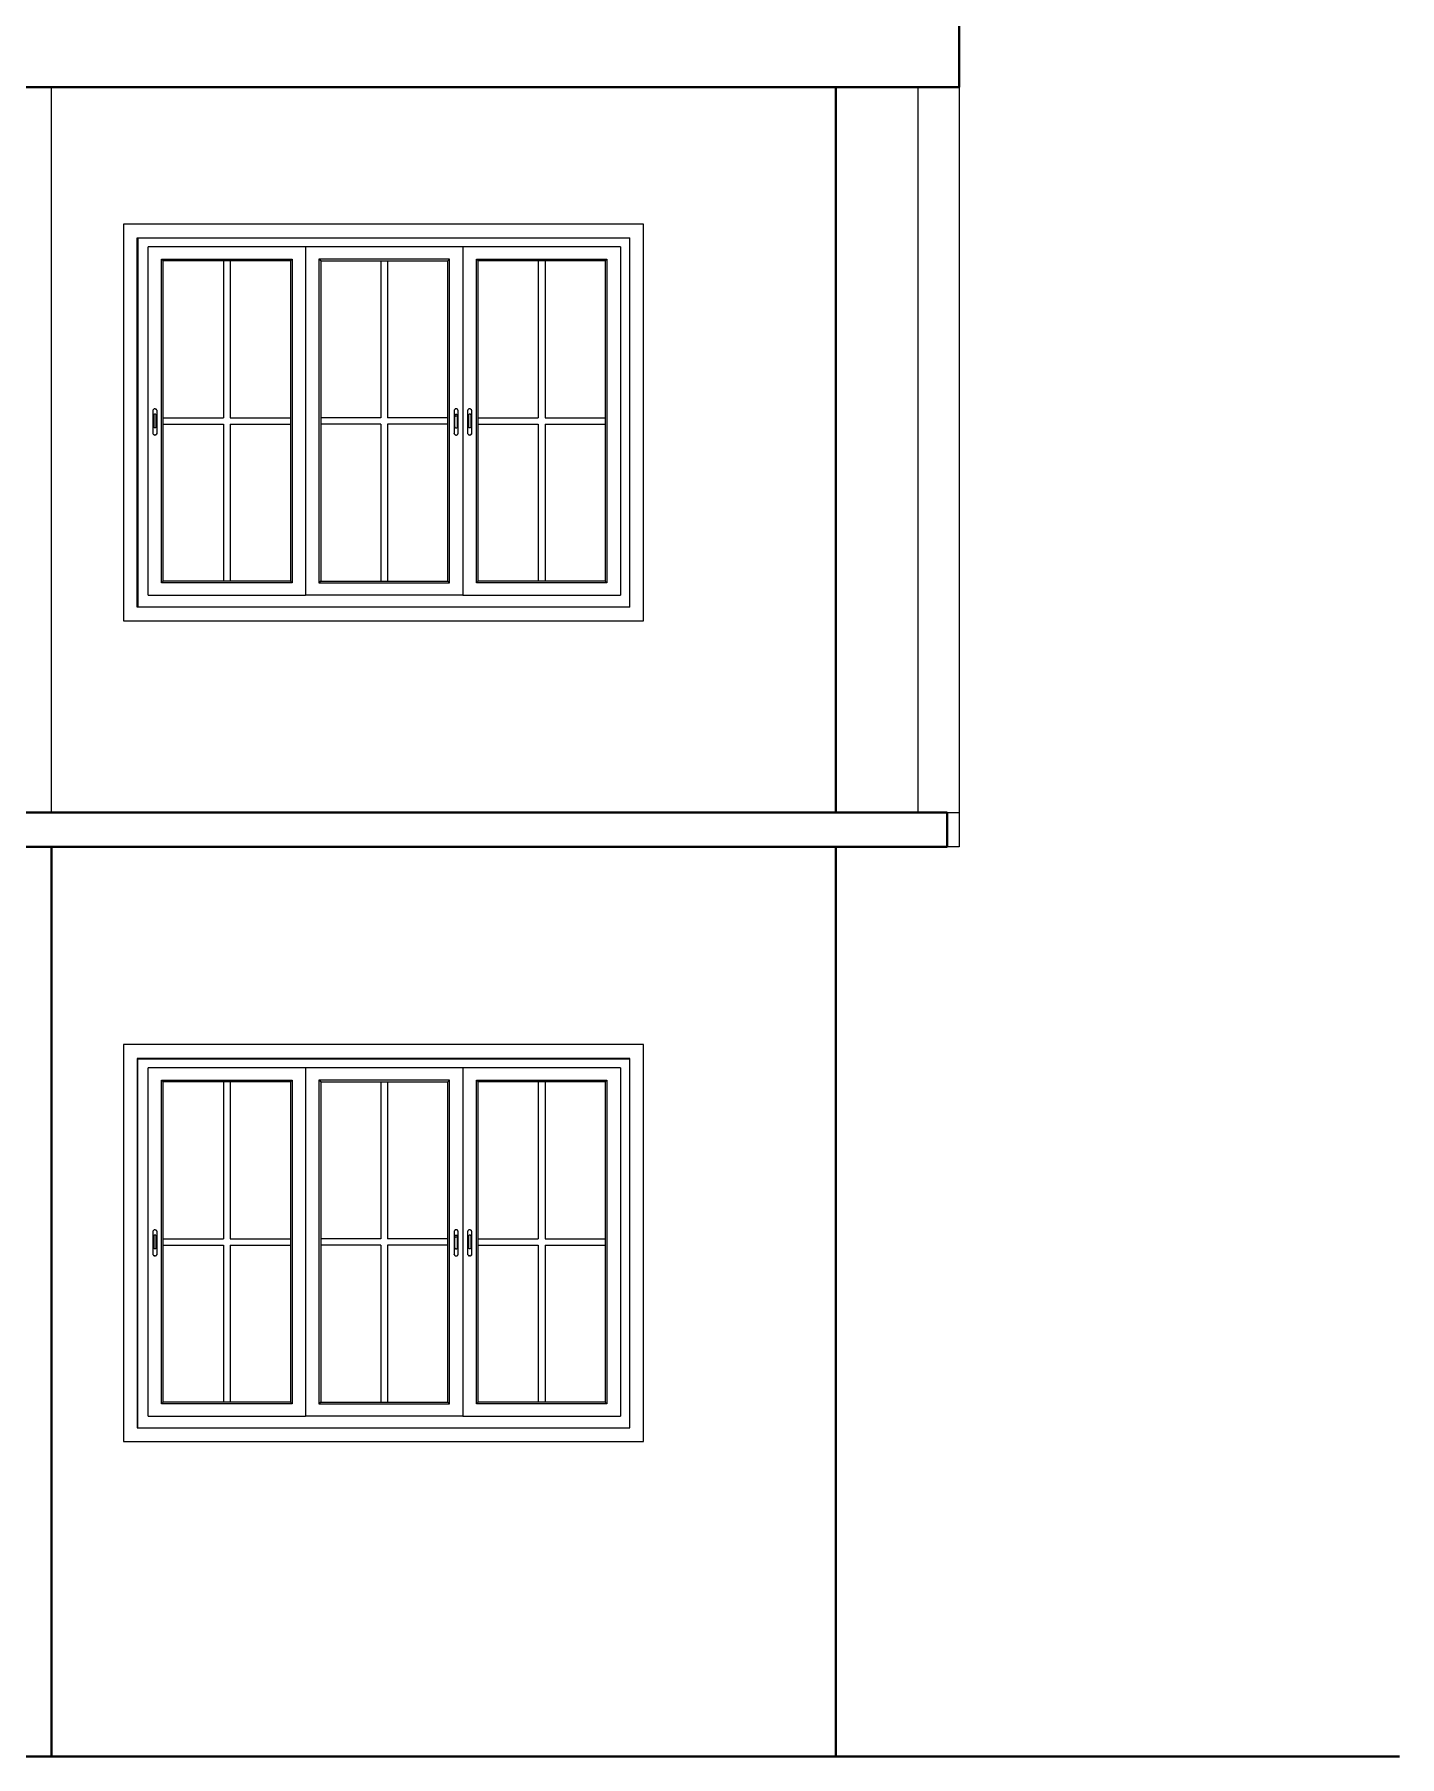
# Model space of a CAD drawing. Header units: inches. Extents: x 135267 to 147066, y -21506 to -19082.
# Drawn here: x 138320.8 to 138520.3, y -20510.3 to -20258.6 of the extents above; entities that cross this region are included whole.
import ezdxf

# ---------------------------------------------------------------- set-up
doc = ezdxf.new("R2010")
doc.units = ezdxf.units.IN
doc.header["$LTSCALE"] = 0.5
doc.header["$MEASUREMENT"] = 0
for name, color, linetype, lineweight in [('HACTH', 253, 'Continuous', 9), ('PARAPET', 50, 'Continuous', 13), ('wall', 1, 'Continuous', 40), ('wall light', 6, 'Continuous', 25), ('window', 4, 'Continuous', 13)]:
    doc.layers.add(name, color=color, linetype=linetype, lineweight=lineweight)

msp = doc.modelspace()

# ---------------------------------------------------------------- linework, layer by layer
at = {"layer": 'HACTH'}
msp.add_line((138335.93, -20288.29), (138335.93, -20342.29), dxfattribs=at)
at = {"layer": 'PARAPET'}
for p, q in [((138323.32, -20372.29), (138323.32, -20266.29)), ((138455.93, -20266.29), (138455.93, -20377.29)), ((138409.82, -20286.29), (138333.82, -20286.29)), ((138333.82, -20286.29), (138333.82, -20344.29)), ((138409.82, -20344.29), (138409.82, -20286.29)), ((138335.82, -20342.29), (138335.82, -20288.29)), ((138335.82, -20288.29), (138407.82, -20288.29)), ((138407.82, -20342.29), (138407.82, -20288.29)), ((138407.82, -20342.29), (138335.82, -20342.29)), ((138333.82, -20344.29), (138409.82, -20344.29)), ((138454.18, -20372.29), (138455.93, -20372.29)), ((138455.93, -20377.29), (138454.18, -20377.29)), ((138409.82, -20406.23), (138333.82, -20406.23)), ((138333.82, -20406.23), (138333.82, -20464.23)), ((138409.82, -20464.23), (138409.82, -20406.23)), ((138335.82, -20408.23), (138335.82, -20462.23)), ((138407.82, -20408.23), (138335.82, -20408.23)), ((138335.93, -20462.23), (138335.93, -20408.29)), ((138335.93, -20408.29), (138407.82, -20408.29)), ((138407.82, -20462.23), (138407.82, -20408.23)), ((138335.82, -20462.23), (138407.82, -20462.23)), ((138333.82, -20464.23), (138409.82, -20464.23))]:
    msp.add_line(p, q, dxfattribs=at)
at = {"layer": 'wall'}
for p, q in [((138455.93, -20266.29), (138455.93, -20252.29)), ((138220.92, -20266.29), (138455.93, -20266.29)), ((138437.93, -20266.29), (138437.93, -20372.29)), ((138306, -20372.29), (138323.51, -20372.29)), ((138437.93, -20372.29), (138323.32, -20372.29)), ((138454.18, -20372.29), (138437.93, -20372.29)), ((138454.18, -20372.29), (138454.18, -20377.29)), ((138318.32, -20377.29), (138454.18, -20377.29)), ((138323.32, -20510.29), (138323.32, -20377.29)), ((138437.93, -20510.29), (138437.93, -20377.29)), ((138014.65, -20510.29), (138520.29, -20510.29))]:
    msp.add_line(p, q, dxfattribs=at)
at = {"layer": 'wall light'}
msp.add_line((138449.93, -20372.29), (138449.93, -20266.29), dxfattribs=at)
at = {"layer": 'window'}
for p, q in [((138337.43, -20340.52), (138337.43, -20289.63)), ((138406.43, -20289.63), (138337.43, -20289.63)), ((138360.43, -20289.63), (138360.43, -20340.52)), ((138383.43, -20289.63), (138383.43, -20340.52)), ((138406.43, -20289.63), (138406.43, -20340.52)), ((138339.39, -20338.72), (138339.39, -20291.43)), ((138339.39, -20291.43), (138358.47, -20291.43)), ((138339.64, -20291.65), (138339.39, -20291.43)), ((138339.64, -20338.49), (138339.64, -20291.65)), ((138358.22, -20291.65), (138339.64, -20291.65)), ((138348.44, -20291.65), (138348.44, -20314.62)), ((138349.42, -20291.65), (138349.42, -20314.62)), ((138358.22, -20291.65), (138358.47, -20291.43)), ((138358.22, -20291.65), (138358.22, -20338.49)), ((138358.47, -20291.43), (138358.47, -20338.72)), ((138381.47, -20291.43), (138362.39, -20291.43)), ((138362.39, -20291.43), (138362.39, -20338.72)), ((138362.64, -20291.65), (138362.39, -20291.43)), ((138362.64, -20291.65), (138362.64, -20338.49)), ((138362.64, -20291.65), (138381.22, -20291.65)), ((138371.44, -20291.65), (138371.44, -20314.62)), ((138372.42, -20291.65), (138372.42, -20314.62)), ((138381.22, -20291.65), (138381.47, -20291.43)), ((138381.22, -20338.49), (138381.22, -20291.65)), ((138381.47, -20338.72), (138381.47, -20291.43)), ((138385.39, -20338.72), (138385.39, -20291.43)), ((138385.39, -20291.43), (138404.47, -20291.43)), ((138385.64, -20291.65), (138385.39, -20291.43)), ((138385.64, -20338.49), (138385.64, -20291.65)), ((138404.22, -20291.65), (138385.64, -20291.65)), ((138394.44, -20291.65), (138394.44, -20314.62)), ((138395.42, -20291.65), (138395.42, -20314.62)), ((138404.22, -20291.65), (138404.47, -20291.43)), ((138404.22, -20291.65), (138404.22, -20338.49)), ((138404.47, -20291.43), (138404.47, -20338.72)), ((138338.16, -20313.47), (138338.17, -20313.44)), ((138338.16, -20313.51), (138338.17, -20313.44)), ((138338.16, -20313.51), (138338.16, -20313.47)), ((138338.16, -20316.9), (138338.16, -20313.51)), ((138338.17, -20313.44), (138338.19, -20313.41)), ((138338.19, -20313.41), (138338.21, -20313.38)), ((138338.24, -20313.35), (138338.21, -20313.38)), ((138338.27, -20313.33), (138338.24, -20313.35)), ((138338.25, -20314.2), (138338.24, -20314.22)), ((138338.24, -20314.22), (138338.24, -20315.93)), ((138338.26, -20314.16), (138338.25, -20314.18)), ((138338.25, -20314.18), (138338.25, -20314.2)), ((138338.28, -20314.14), (138338.26, -20314.16)), ((138338.27, -20313.33), (138338.3, -20313.31)), ((138338.3, -20314.12), (138338.28, -20314.14)), ((138338.34, -20313.3), (138338.3, -20313.31)), ((138338.32, -20314.1), (138338.3, -20314.12)), ((138338.34, -20314.09), (138338.32, -20314.1)), ((138338.38, -20313.29), (138338.34, -20313.3)), ((138338.37, -20314.08), (138338.34, -20314.09)), ((138338.4, -20314.08), (138338.37, -20314.08)), ((138338.43, -20313.28), (138338.38, -20313.29)), ((138338.43, -20314.08), (138338.4, -20314.08)), ((138338.47, -20313.29), (138338.43, -20313.28)), ((138338.45, -20314.08), (138338.43, -20314.08)), ((138338.48, -20314.08), (138338.45, -20314.08)), ((138338.47, -20313.29), (138338.51, -20313.3)), ((138338.51, -20314.09), (138338.48, -20314.08)), ((138338.51, -20313.3), (138338.55, -20313.31)), ((138338.53, -20314.1), (138338.51, -20314.09)), ((138338.55, -20314.12), (138338.53, -20314.1)), ((138338.55, -20313.31), (138338.59, -20313.33)), ((138338.57, -20314.14), (138338.55, -20314.12)), ((138338.59, -20314.16), (138338.57, -20314.14)), ((138338.59, -20313.33), (138338.62, -20313.35)), ((138338.6, -20314.18), (138338.59, -20314.16)), ((138338.61, -20314.2), (138338.6, -20314.18)), ((138338.61, -20314.22), (138338.61, -20314.2)), ((138338.61, -20315.93), (138338.61, -20314.22)), ((138338.62, -20313.35), (138338.64, -20313.38)), ((138338.67, -20313.41), (138338.64, -20313.38)), ((138338.68, -20313.44), (138338.67, -20313.41)), ((138338.69, -20313.47), (138338.68, -20313.44)), ((138338.69, -20313.47), (138338.7, -20313.51)), ((138338.7, -20313.51), (138338.7, -20316.9)), ((138339.64, -20314.62), (138348.44, -20314.62)), ((138349.42, -20314.62), (138358.22, -20314.62)), ((138371.44, -20314.62), (138362.64, -20314.62)), ((138381.22, -20314.62), (138372.42, -20314.62)), ((138382.18, -20313.44), (138382.17, -20313.47)), ((138382.17, -20313.47), (138382.17, -20313.51)), ((138382.17, -20313.51), (138382.17, -20316.9)), ((138382.19, -20313.41), (138382.18, -20313.44)), ((138382.22, -20313.38), (138382.19, -20313.41)), ((138382.24, -20313.35), (138382.22, -20313.38)), ((138382.28, -20313.33), (138382.24, -20313.35)), ((138382.25, -20314.22), (138382.26, -20314.2)), ((138382.25, -20314.47), (138382.25, -20314.22)), ((138382.25, -20314.47), (138382.26, -20314.45)), ((138382.25, -20315.93), (138382.25, -20314.47)), ((138382.26, -20314.18), (138382.27, -20314.16)), ((138382.26, -20314.2), (138382.26, -20314.18)), ((138382.26, -20314.43), (138382.27, -20314.41)), ((138382.26, -20314.45), (138382.26, -20314.43)), ((138382.27, -20314.16), (138382.29, -20314.14)), ((138382.27, -20314.41), (138382.29, -20314.39)), ((138382.31, -20313.31), (138382.28, -20313.33)), ((138382.29, -20314.14), (138382.31, -20314.12)), ((138382.29, -20314.39), (138382.31, -20314.37)), ((138382.35, -20313.3), (138382.31, -20313.31)), ((138382.31, -20314.12), (138382.33, -20314.1)), ((138382.31, -20314.37), (138382.33, -20314.35)), ((138382.33, -20314.1), (138382.35, -20314.09)), ((138382.33, -20314.35), (138382.35, -20314.34)), ((138382.39, -20313.29), (138382.35, -20313.3)), ((138382.35, -20314.09), (138382.38, -20314.08)), ((138382.35, -20314.34), (138382.38, -20314.33)), ((138382.38, -20314.08), (138382.41, -20314.08)), ((138382.38, -20314.33), (138382.41, -20314.33)), ((138382.44, -20313.28), (138382.39, -20313.29)), ((138382.41, -20314.08), (138382.44, -20314.08)), ((138382.41, -20314.33), (138382.44, -20314.32)), ((138382.48, -20313.29), (138382.44, -20313.28)), ((138382.44, -20314.08), (138382.46, -20314.08)), ((138382.44, -20314.32), (138382.46, -20314.33)), ((138382.46, -20314.08), (138382.49, -20314.08)), ((138382.46, -20314.33), (138382.49, -20314.33)), ((138382.52, -20313.3), (138382.48, -20313.29)), ((138382.49, -20314.08), (138382.52, -20314.09)), ((138382.49, -20314.33), (138382.52, -20314.34)), ((138382.56, -20313.31), (138382.52, -20313.3)), ((138382.52, -20314.09), (138382.54, -20314.1)), ((138382.52, -20314.34), (138382.54, -20314.35)), ((138382.54, -20314.1), (138382.56, -20314.12)), ((138382.54, -20314.35), (138382.56, -20314.37)), ((138382.59, -20313.33), (138382.56, -20313.31)), ((138382.56, -20314.12), (138382.58, -20314.14)), ((138382.56, -20314.37), (138382.58, -20314.39)), ((138382.58, -20314.14), (138382.6, -20314.16)), ((138382.58, -20314.39), (138382.6, -20314.41)), ((138382.63, -20313.35), (138382.59, -20313.33)), ((138382.6, -20314.16), (138382.61, -20314.18)), ((138382.6, -20314.41), (138382.61, -20314.43)), ((138382.61, -20314.18), (138382.61, -20314.2)), ((138382.61, -20314.2), (138382.62, -20314.22)), ((138382.61, -20314.43), (138382.61, -20314.45)), ((138382.61, -20314.45), (138382.62, -20314.47)), ((138382.62, -20315.93), (138382.62, -20314.22)), ((138382.65, -20313.38), (138382.63, -20313.35)), ((138382.68, -20313.41), (138382.65, -20313.38)), ((138382.69, -20313.44), (138382.68, -20313.41)), ((138382.7, -20313.47), (138382.69, -20313.44)), ((138382.71, -20313.51), (138382.69, -20313.44)), ((138382.71, -20313.51), (138382.7, -20313.47)), ((138382.71, -20316.9), (138382.71, -20313.51)), ((138384.16, -20313.47), (138384.17, -20313.44)), ((138384.16, -20313.51), (138384.17, -20313.44)), ((138384.16, -20313.51), (138384.16, -20313.47)), ((138384.16, -20316.9), (138384.16, -20313.51)), ((138384.17, -20313.44), (138384.19, -20313.41)), ((138384.19, -20313.41), (138384.21, -20313.38)), ((138384.24, -20313.35), (138384.21, -20313.38)), ((138384.27, -20313.33), (138384.24, -20313.35)), ((138384.25, -20314.2), (138384.24, -20314.22)), ((138384.24, -20314.22), (138384.24, -20315.93)), ((138384.26, -20314.16), (138384.25, -20314.18)), ((138384.25, -20314.18), (138384.25, -20314.2)), ((138384.28, -20314.14), (138384.26, -20314.16)), ((138384.27, -20313.33), (138384.3, -20313.31)), ((138384.3, -20314.12), (138384.28, -20314.14)), ((138384.34, -20313.3), (138384.3, -20313.31)), ((138384.32, -20314.1), (138384.3, -20314.12)), ((138384.34, -20314.09), (138384.32, -20314.1)), ((138384.38, -20313.29), (138384.34, -20313.3)), ((138384.37, -20314.08), (138384.34, -20314.09)), ((138384.4, -20314.08), (138384.37, -20314.08)), ((138384.43, -20313.28), (138384.38, -20313.29)), ((138384.43, -20314.08), (138384.4, -20314.08)), ((138384.47, -20313.29), (138384.43, -20313.28)), ((138384.45, -20314.08), (138384.43, -20314.08)), ((138384.48, -20314.08), (138384.45, -20314.08)), ((138384.47, -20313.29), (138384.51, -20313.3)), ((138384.51, -20314.09), (138384.48, -20314.08)), ((138384.51, -20313.3), (138384.55, -20313.31)), ((138384.53, -20314.1), (138384.51, -20314.09)), ((138384.55, -20314.12), (138384.53, -20314.1)), ((138384.55, -20313.31), (138384.59, -20313.33)), ((138384.57, -20314.14), (138384.55, -20314.12)), ((138384.59, -20314.16), (138384.57, -20314.14)), ((138384.59, -20313.33), (138384.62, -20313.35)), ((138384.6, -20314.18), (138384.59, -20314.16)), ((138384.61, -20314.2), (138384.6, -20314.18)), ((138384.61, -20314.22), (138384.61, -20314.2)), ((138384.61, -20315.93), (138384.61, -20314.22)), ((138384.62, -20313.35), (138384.64, -20313.38)), ((138384.67, -20313.41), (138384.64, -20313.38)), ((138384.68, -20313.44), (138384.67, -20313.41)), ((138384.69, -20313.47), (138384.68, -20313.44)), ((138384.69, -20313.47), (138384.7, -20313.51)), ((138384.7, -20313.51), (138384.7, -20316.9)), ((138385.64, -20314.62), (138394.44, -20314.62)), ((138395.42, -20314.62), (138404.22, -20314.62)), ((138338.16, -20316.93), (138338.16, -20316.9)), ((138338.17, -20316.97), (138338.16, -20316.93)), ((138338.17, -20316.97), (138338.19, -20317)), ((138338.19, -20317), (138338.21, -20317.03)), ((138338.21, -20317.03), (138338.24, -20317.05)), ((138338.25, -20315.95), (138338.24, -20315.93)), ((138338.27, -20317.08), (138338.24, -20317.05)), ((138338.25, -20315.98), (138338.25, -20315.95)), ((138338.26, -20316), (138338.25, -20315.98)), ((138338.28, -20316.02), (138338.26, -20316)), ((138338.3, -20317.09), (138338.27, -20317.08)), ((138338.3, -20316.04), (138338.28, -20316.02)), ((138338.32, -20316.05), (138338.3, -20316.04)), ((138338.3, -20317.09), (138338.34, -20317.11)), ((138338.34, -20316.06), (138338.32, -20316.05)), ((138338.37, -20316.07), (138338.34, -20316.06)), ((138338.38, -20317.12), (138338.34, -20317.11)), ((138338.4, -20316.08), (138338.37, -20316.07)), ((138338.43, -20317.12), (138338.38, -20317.12)), ((138338.43, -20316.08), (138338.4, -20316.08)), ((138338.45, -20316.08), (138338.43, -20316.08)), ((138338.43, -20317.12), (138338.47, -20317.12)), ((138338.48, -20316.07), (138338.45, -20316.08)), ((138338.47, -20317.12), (138338.51, -20317.11)), ((138338.51, -20316.06), (138338.48, -20316.07)), ((138338.53, -20316.05), (138338.51, -20316.06)), ((138338.55, -20317.09), (138338.51, -20317.11)), ((138338.55, -20316.04), (138338.53, -20316.05)), ((138338.57, -20316.02), (138338.55, -20316.04)), ((138338.59, -20317.08), (138338.55, -20317.09)), ((138338.59, -20316), (138338.57, -20316.02)), ((138338.6, -20315.98), (138338.59, -20316)), ((138338.59, -20317.08), (138338.62, -20317.05)), ((138338.61, -20315.95), (138338.6, -20315.98)), ((138338.61, -20315.93), (138338.61, -20315.95)), ((138338.62, -20317.05), (138338.64, -20317.03)), ((138338.64, -20317.03), (138338.67, -20317)), ((138338.68, -20316.97), (138338.67, -20317)), ((138338.7, -20316.9), (138338.68, -20316.97)), ((138338.69, -20316.93), (138338.68, -20316.97)), ((138338.69, -20316.93), (138338.7, -20316.9)), ((138339.64, -20315.52), (138348.44, -20315.52)), ((138348.44, -20315.52), (138348.44, -20338.49)), ((138349.42, -20315.52), (138358.22, -20315.52)), ((138349.42, -20315.52), (138349.42, -20338.49)), ((138371.44, -20315.52), (138362.64, -20315.52)), ((138371.44, -20315.52), (138371.44, -20338.49)), ((138372.42, -20315.52), (138372.42, -20338.49)), ((138381.22, -20315.52), (138372.42, -20315.52)), ((138382.17, -20316.93), (138382.17, -20316.9)), ((138382.17, -20316.9), (138382.18, -20316.97)), ((138382.17, -20316.93), (138382.18, -20316.97)), ((138382.18, -20316.97), (138382.19, -20317)), ((138382.19, -20317), (138382.22, -20317.03)), ((138382.22, -20317.03), (138382.24, -20317.05)), ((138382.24, -20317.05), (138382.28, -20317.08)), ((138382.25, -20315.93), (138382.26, -20315.95)), ((138382.26, -20315.95), (138382.26, -20315.98)), ((138382.26, -20315.98), (138382.27, -20316)), ((138382.27, -20316), (138382.29, -20316.02)), ((138382.28, -20317.08), (138382.31, -20317.09)), ((138382.29, -20316.02), (138382.31, -20316.04)), ((138382.31, -20316.04), (138382.33, -20316.05)), ((138382.31, -20317.09), (138382.35, -20317.11)), ((138382.33, -20316.05), (138382.35, -20316.06)), ((138382.35, -20316.06), (138382.38, -20316.07)), ((138382.35, -20317.11), (138382.39, -20317.12)), ((138382.38, -20316.07), (138382.41, -20316.08)), ((138382.39, -20317.12), (138382.44, -20317.12)), ((138382.41, -20316.08), (138382.44, -20316.08)), ((138382.44, -20316.08), (138382.46, -20316.08)), ((138382.44, -20317.12), (138382.48, -20317.12)), ((138382.46, -20316.08), (138382.49, -20316.07)), ((138382.48, -20317.12), (138382.52, -20317.11)), ((138382.49, -20316.07), (138382.52, -20316.06)), ((138382.52, -20316.06), (138382.54, -20316.05)), ((138382.52, -20317.11), (138382.56, -20317.09)), ((138382.54, -20316.05), (138382.56, -20316.04)), ((138382.56, -20316.04), (138382.58, -20316.02)), ((138382.56, -20317.09), (138382.59, -20317.08)), ((138382.58, -20316.02), (138382.6, -20316)), ((138382.59, -20317.08), (138382.63, -20317.05)), ((138382.6, -20316), (138382.61, -20315.98)), ((138382.61, -20315.95), (138382.62, -20315.93)), ((138382.61, -20315.98), (138382.61, -20315.95)), ((138382.63, -20317.05), (138382.65, -20317.03)), ((138382.65, -20317.03), (138382.68, -20317)), ((138382.68, -20317), (138382.69, -20316.97)), ((138382.69, -20316.97), (138382.7, -20316.93)), ((138382.7, -20316.93), (138382.71, -20316.9)), ((138384.16, -20316.93), (138384.16, -20316.9)), ((138384.17, -20316.97), (138384.16, -20316.93)), ((138384.17, -20316.97), (138384.19, -20317)), ((138384.19, -20317), (138384.21, -20317.03)), ((138384.21, -20317.03), (138384.24, -20317.05)), ((138384.25, -20315.95), (138384.24, -20315.93)), ((138384.27, -20317.08), (138384.24, -20317.05)), ((138384.25, -20315.98), (138384.25, -20315.95)), ((138384.26, -20316), (138384.25, -20315.98)), ((138384.28, -20316.02), (138384.26, -20316)), ((138384.3, -20317.09), (138384.27, -20317.08)), ((138384.3, -20316.04), (138384.28, -20316.02)), ((138384.32, -20316.05), (138384.3, -20316.04)), ((138384.3, -20317.09), (138384.34, -20317.11)), ((138384.34, -20316.06), (138384.32, -20316.05)), ((138384.37, -20316.07), (138384.34, -20316.06)), ((138384.38, -20317.12), (138384.34, -20317.11)), ((138384.4, -20316.08), (138384.37, -20316.07)), ((138384.43, -20317.12), (138384.38, -20317.12)), ((138384.43, -20316.08), (138384.4, -20316.08)), ((138384.45, -20316.08), (138384.43, -20316.08)), ((138384.43, -20317.12), (138384.47, -20317.12)), ((138384.48, -20316.07), (138384.45, -20316.08)), ((138384.47, -20317.12), (138384.51, -20317.11)), ((138384.51, -20316.06), (138384.48, -20316.07)), ((138384.53, -20316.05), (138384.51, -20316.06)), ((138384.55, -20317.09), (138384.51, -20317.11)), ((138384.55, -20316.04), (138384.53, -20316.05)), ((138384.57, -20316.02), (138384.55, -20316.04)), ((138384.59, -20317.08), (138384.55, -20317.09)), ((138384.59, -20316), (138384.57, -20316.02)), ((138384.6, -20315.98), (138384.59, -20316)), ((138384.59, -20317.08), (138384.62, -20317.05)), ((138384.61, -20315.95), (138384.6, -20315.98)), ((138384.61, -20315.93), (138384.61, -20315.95)), ((138384.62, -20317.05), (138384.64, -20317.03)), ((138384.64, -20317.03), (138384.67, -20317)), ((138384.68, -20316.97), (138384.67, -20317)), ((138384.7, -20316.9), (138384.68, -20316.97)), ((138384.69, -20316.93), (138384.68, -20316.97)), ((138384.69, -20316.93), (138384.7, -20316.9)), ((138385.64, -20315.52), (138394.44, -20315.52)), ((138394.44, -20315.52), (138394.44, -20338.49)), ((138395.42, -20315.52), (138404.22, -20315.52)), ((138395.42, -20315.52), (138395.42, -20338.49)), ((138339.39, -20338.72), (138339.64, -20338.49)), ((138358.47, -20338.72), (138339.39, -20338.72)), ((138358.22, -20338.49), (138339.64, -20338.49)), ((138358.22, -20338.49), (138358.47, -20338.72)), ((138362.64, -20338.49), (138362.39, -20338.72)), ((138362.39, -20338.72), (138381.47, -20338.72)), ((138362.64, -20338.49), (138381.22, -20338.49)), ((138381.47, -20338.72), (138381.22, -20338.49)), ((138385.39, -20338.72), (138385.64, -20338.49)), ((138404.47, -20338.72), (138385.39, -20338.72)), ((138404.22, -20338.49), (138385.64, -20338.49)), ((138404.22, -20338.49), (138404.47, -20338.72)), ((138337.43, -20340.52), (138360.43, -20340.52)), ((138383.43, -20340.52), (138360.43, -20340.52)), ((138383.43, -20340.52), (138406.43, -20340.52)), ((138337.43, -20460.52), (138337.43, -20409.63)), ((138406.43, -20409.63), (138337.43, -20409.63)), ((138360.43, -20409.63), (138360.43, -20460.52)), ((138383.43, -20409.63), (138383.43, -20460.52)), ((138406.43, -20409.63), (138406.43, -20460.52)), ((138339.39, -20458.72), (138339.39, -20411.43)), ((138339.39, -20411.43), (138358.47, -20411.43)), ((138339.64, -20411.65), (138339.39, -20411.43)), ((138339.64, -20458.49), (138339.64, -20411.65)), ((138358.22, -20411.65), (138339.64, -20411.65)), ((138348.44, -20411.65), (138348.44, -20434.62)), ((138349.42, -20411.65), (138349.42, -20434.62)), ((138358.22, -20411.65), (138358.47, -20411.43)), ((138358.22, -20411.65), (138358.22, -20458.49)), ((138358.47, -20411.43), (138358.47, -20458.72)), ((138381.47, -20411.43), (138362.39, -20411.43)), ((138362.39, -20411.43), (138362.39, -20458.72)), ((138362.64, -20411.65), (138362.39, -20411.43)), ((138362.64, -20411.65), (138362.64, -20458.49)), ((138362.64, -20411.65), (138381.22, -20411.65)), ((138371.44, -20411.65), (138371.44, -20434.62)), ((138372.42, -20411.65), (138372.42, -20434.62)), ((138381.22, -20411.65), (138381.47, -20411.43)), ((138381.22, -20458.49), (138381.22, -20411.65)), ((138381.47, -20458.72), (138381.47, -20411.43)), ((138385.39, -20458.72), (138385.39, -20411.43)), ((138385.39, -20411.43), (138404.47, -20411.43)), ((138385.64, -20411.65), (138385.39, -20411.43)), ((138385.64, -20458.49), (138385.64, -20411.65)), ((138404.22, -20411.65), (138385.64, -20411.65)), ((138394.44, -20411.65), (138394.44, -20434.62)), ((138395.42, -20411.65), (138395.42, -20434.62)), ((138404.22, -20411.65), (138404.47, -20411.43)), ((138404.22, -20411.65), (138404.22, -20458.49)), ((138404.47, -20411.43), (138404.47, -20458.72)), ((138338.27, -20433.33), (138338.3, -20433.31)), ((138338.34, -20433.3), (138338.3, -20433.31)), ((138338.38, -20433.29), (138338.34, -20433.3)), ((138338.43, -20433.28), (138338.38, -20433.29)), ((138338.47, -20433.29), (138338.43, -20433.28)), ((138338.47, -20433.29), (138338.51, -20433.3)), ((138338.51, -20433.3), (138338.55, -20433.31)), ((138338.55, -20433.31), (138338.59, -20433.33)), ((138382.31, -20433.31), (138382.28, -20433.33)), ((138382.35, -20433.3), (138382.31, -20433.31)), ((138382.39, -20433.29), (138382.35, -20433.3)), ((138382.44, -20433.28), (138382.39, -20433.29)), ((138382.48, -20433.29), (138382.44, -20433.28)), ((138382.52, -20433.3), (138382.48, -20433.29)), ((138382.56, -20433.31), (138382.52, -20433.3)), ((138382.59, -20433.33), (138382.56, -20433.31)), ((138384.27, -20433.33), (138384.3, -20433.31)), ((138384.34, -20433.3), (138384.3, -20433.31)), ((138384.38, -20433.29), (138384.34, -20433.3)), ((138384.43, -20433.28), (138384.38, -20433.29)), ((138384.47, -20433.29), (138384.43, -20433.28)), ((138384.47, -20433.29), (138384.51, -20433.3)), ((138384.51, -20433.3), (138384.55, -20433.31)), ((138384.55, -20433.31), (138384.59, -20433.33)), ((138338.16, -20433.47), (138338.17, -20433.44)), ((138338.16, -20433.51), (138338.17, -20433.44)), ((138338.16, -20433.51), (138338.16, -20433.47)), ((138338.16, -20436.9), (138338.16, -20433.51)), ((138338.17, -20433.44), (138338.19, -20433.41)), ((138338.19, -20433.41), (138338.21, -20433.38)), ((138338.24, -20433.35), (138338.21, -20433.38)), ((138338.27, -20433.33), (138338.24, -20433.35)), ((138338.25, -20434.2), (138338.24, -20434.22)), ((138338.24, -20434.22), (138338.24, -20435.93)), ((138338.26, -20434.16), (138338.25, -20434.18)), ((138338.25, -20434.18), (138338.25, -20434.2)), ((138338.28, -20434.14), (138338.26, -20434.16)), ((138338.3, -20434.12), (138338.28, -20434.14)), ((138338.32, -20434.1), (138338.3, -20434.12)), ((138338.34, -20434.09), (138338.32, -20434.1)), ((138338.37, -20434.08), (138338.34, -20434.09)), ((138338.4, -20434.08), (138338.37, -20434.08)), ((138338.43, -20434.08), (138338.4, -20434.08)), ((138338.45, -20434.08), (138338.43, -20434.08)), ((138338.48, -20434.08), (138338.45, -20434.08)), ((138338.51, -20434.09), (138338.48, -20434.08)), ((138338.53, -20434.1), (138338.51, -20434.09)), ((138338.55, -20434.12), (138338.53, -20434.1)), ((138338.57, -20434.14), (138338.55, -20434.12)), ((138338.59, -20434.16), (138338.57, -20434.14)), ((138338.59, -20433.33), (138338.62, -20433.35)), ((138338.6, -20434.18), (138338.59, -20434.16)), ((138338.61, -20434.2), (138338.6, -20434.18)), ((138338.61, -20434.22), (138338.61, -20434.2)), ((138338.61, -20435.93), (138338.61, -20434.22)), ((138338.62, -20433.35), (138338.64, -20433.38)), ((138338.67, -20433.41), (138338.64, -20433.38)), ((138338.68, -20433.44), (138338.67, -20433.41)), ((138338.69, -20433.47), (138338.68, -20433.44)), ((138338.69, -20433.47), (138338.7, -20433.51)), ((138338.7, -20433.51), (138338.7, -20436.9)), ((138339.64, -20434.62), (138348.44, -20434.62)), ((138339.64, -20435.52), (138348.44, -20435.52)), ((138348.44, -20435.52), (138348.44, -20458.49)), ((138349.42, -20434.62), (138358.22, -20434.62)), ((138349.42, -20435.52), (138358.22, -20435.52)), ((138349.42, -20435.52), (138349.42, -20458.49)), ((138371.44, -20434.62), (138362.64, -20434.62)), ((138371.44, -20435.52), (138362.64, -20435.52)), ((138371.44, -20435.52), (138371.44, -20458.49)), ((138381.22, -20434.62), (138372.42, -20434.62)), ((138372.42, -20435.52), (138372.42, -20458.49)), ((138381.22, -20435.52), (138372.42, -20435.52)), ((138382.18, -20433.44), (138382.17, -20433.47)), ((138382.17, -20433.47), (138382.17, -20433.51)), ((138382.17, -20433.51), (138382.17, -20436.9)), ((138382.19, -20433.41), (138382.18, -20433.44)), ((138382.22, -20433.38), (138382.19, -20433.41)), ((138382.24, -20433.35), (138382.22, -20433.38)), ((138382.28, -20433.33), (138382.24, -20433.35)), ((138382.25, -20434.22), (138382.26, -20434.2)), ((138382.25, -20434.47), (138382.25, -20434.22)), ((138382.25, -20434.47), (138382.26, -20434.45)), ((138382.25, -20435.93), (138382.25, -20434.47)), ((138382.26, -20434.18), (138382.27, -20434.16)), ((138382.26, -20434.2), (138382.26, -20434.18)), ((138382.26, -20434.43), (138382.27, -20434.41)), ((138382.26, -20434.45), (138382.26, -20434.43)), ((138382.27, -20434.16), (138382.29, -20434.14)), ((138382.27, -20434.41), (138382.29, -20434.39)), ((138382.29, -20434.14), (138382.31, -20434.12)), ((138382.29, -20434.39), (138382.31, -20434.37)), ((138382.31, -20434.12), (138382.33, -20434.1)), ((138382.31, -20434.37), (138382.33, -20434.35)), ((138382.33, -20434.1), (138382.35, -20434.09)), ((138382.33, -20434.35), (138382.35, -20434.34)), ((138382.35, -20434.09), (138382.38, -20434.08)), ((138382.35, -20434.34), (138382.38, -20434.33)), ((138382.38, -20434.08), (138382.41, -20434.08)), ((138382.38, -20434.33), (138382.41, -20434.33)), ((138382.41, -20434.08), (138382.44, -20434.08)), ((138382.41, -20434.33), (138382.44, -20434.32)), ((138382.44, -20434.08), (138382.46, -20434.08)), ((138382.44, -20434.32), (138382.46, -20434.33)), ((138382.46, -20434.08), (138382.49, -20434.08)), ((138382.46, -20434.33), (138382.49, -20434.33)), ((138382.49, -20434.08), (138382.52, -20434.09)), ((138382.49, -20434.33), (138382.52, -20434.34)), ((138382.52, -20434.09), (138382.54, -20434.1)), ((138382.52, -20434.34), (138382.54, -20434.35)), ((138382.54, -20434.1), (138382.56, -20434.12)), ((138382.54, -20434.35), (138382.56, -20434.37)), ((138382.56, -20434.12), (138382.58, -20434.14)), ((138382.56, -20434.37), (138382.58, -20434.39)), ((138382.58, -20434.14), (138382.6, -20434.16)), ((138382.58, -20434.39), (138382.6, -20434.41)), ((138382.63, -20433.35), (138382.59, -20433.33)), ((138382.6, -20434.16), (138382.61, -20434.18)), ((138382.6, -20434.41), (138382.61, -20434.43)), ((138382.61, -20434.18), (138382.61, -20434.2)), ((138382.61, -20434.2), (138382.62, -20434.22)), ((138382.61, -20434.43), (138382.61, -20434.45)), ((138382.61, -20434.45), (138382.62, -20434.47)), ((138382.62, -20435.93), (138382.62, -20434.22)), ((138382.65, -20433.38), (138382.63, -20433.35)), ((138382.68, -20433.41), (138382.65, -20433.38)), ((138382.69, -20433.44), (138382.68, -20433.41)), ((138382.7, -20433.47), (138382.69, -20433.44)), ((138382.71, -20433.51), (138382.69, -20433.44)), ((138382.71, -20433.51), (138382.7, -20433.47)), ((138382.71, -20436.9), (138382.71, -20433.51)), ((138384.16, -20433.47), (138384.17, -20433.44)), ((138384.16, -20433.51), (138384.17, -20433.44)), ((138384.16, -20433.51), (138384.16, -20433.47)), ((138384.16, -20436.9), (138384.16, -20433.51)), ((138384.17, -20433.44), (138384.19, -20433.41)), ((138384.19, -20433.41), (138384.21, -20433.38)), ((138384.24, -20433.35), (138384.21, -20433.38)), ((138384.27, -20433.33), (138384.24, -20433.35)), ((138384.25, -20434.2), (138384.24, -20434.22)), ((138384.24, -20434.22), (138384.24, -20435.93)), ((138384.26, -20434.16), (138384.25, -20434.18)), ((138384.25, -20434.18), (138384.25, -20434.2)), ((138384.28, -20434.14), (138384.26, -20434.16)), ((138384.3, -20434.12), (138384.28, -20434.14)), ((138384.32, -20434.1), (138384.3, -20434.12)), ((138384.34, -20434.09), (138384.32, -20434.1)), ((138384.37, -20434.08), (138384.34, -20434.09)), ((138384.4, -20434.08), (138384.37, -20434.08)), ((138384.43, -20434.08), (138384.4, -20434.08)), ((138384.45, -20434.08), (138384.43, -20434.08)), ((138384.48, -20434.08), (138384.45, -20434.08)), ((138384.51, -20434.09), (138384.48, -20434.08)), ((138384.53, -20434.1), (138384.51, -20434.09)), ((138384.55, -20434.12), (138384.53, -20434.1)), ((138384.57, -20434.14), (138384.55, -20434.12)), ((138384.59, -20434.16), (138384.57, -20434.14)), ((138384.59, -20433.33), (138384.62, -20433.35)), ((138384.6, -20434.18), (138384.59, -20434.16)), ((138384.61, -20434.2), (138384.6, -20434.18)), ((138384.61, -20434.22), (138384.61, -20434.2)), ((138384.61, -20435.93), (138384.61, -20434.22)), ((138384.62, -20433.35), (138384.64, -20433.38)), ((138384.67, -20433.41), (138384.64, -20433.38)), ((138384.68, -20433.44), (138384.67, -20433.41)), ((138384.69, -20433.47), (138384.68, -20433.44)), ((138384.69, -20433.47), (138384.7, -20433.51)), ((138384.7, -20433.51), (138384.7, -20436.9)), ((138385.64, -20434.62), (138394.44, -20434.62)), ((138385.64, -20435.52), (138394.44, -20435.52)), ((138394.44, -20435.52), (138394.44, -20458.49)), ((138395.42, -20434.62), (138404.22, -20434.62)), ((138395.42, -20435.52), (138404.22, -20435.52)), ((138395.42, -20435.52), (138395.42, -20458.49)), ((138338.16, -20436.93), (138338.16, -20436.9)), ((138338.17, -20436.97), (138338.16, -20436.93)), ((138338.17, -20436.97), (138338.19, -20437)), ((138338.19, -20437), (138338.21, -20437.03)), ((138338.21, -20437.03), (138338.24, -20437.05)), ((138338.25, -20435.95), (138338.24, -20435.93)), ((138338.27, -20437.08), (138338.24, -20437.05)), ((138338.25, -20435.98), (138338.25, -20435.95)), ((138338.26, -20436), (138338.25, -20435.98)), ((138338.28, -20436.02), (138338.26, -20436)), ((138338.3, -20437.09), (138338.27, -20437.08)), ((138338.3, -20436.04), (138338.28, -20436.02)), ((138338.32, -20436.05), (138338.3, -20436.04)), ((138338.3, -20437.09), (138338.34, -20437.11)), ((138338.34, -20436.06), (138338.32, -20436.05)), ((138338.37, -20436.07), (138338.34, -20436.06)), ((138338.38, -20437.12), (138338.34, -20437.11)), ((138338.4, -20436.08), (138338.37, -20436.07)), ((138338.43, -20437.12), (138338.38, -20437.12)), ((138338.43, -20436.08), (138338.4, -20436.08)), ((138338.45, -20436.08), (138338.43, -20436.08)), ((138338.43, -20437.12), (138338.47, -20437.12)), ((138338.48, -20436.07), (138338.45, -20436.08)), ((138338.47, -20437.12), (138338.51, -20437.11)), ((138338.51, -20436.06), (138338.48, -20436.07)), ((138338.53, -20436.05), (138338.51, -20436.06)), ((138338.55, -20437.09), (138338.51, -20437.11)), ((138338.55, -20436.04), (138338.53, -20436.05)), ((138338.57, -20436.02), (138338.55, -20436.04)), ((138338.59, -20437.08), (138338.55, -20437.09)), ((138338.59, -20436), (138338.57, -20436.02)), ((138338.6, -20435.98), (138338.59, -20436)), ((138338.59, -20437.08), (138338.62, -20437.05)), ((138338.61, -20435.95), (138338.6, -20435.98)), ((138338.61, -20435.93), (138338.61, -20435.95)), ((138338.62, -20437.05), (138338.64, -20437.03)), ((138338.64, -20437.03), (138338.67, -20437)), ((138338.68, -20436.97), (138338.67, -20437)), ((138338.7, -20436.9), (138338.68, -20436.97)), ((138338.69, -20436.93), (138338.68, -20436.97)), ((138338.69, -20436.93), (138338.7, -20436.9)), ((138382.17, -20436.93), (138382.17, -20436.9)), ((138382.17, -20436.9), (138382.18, -20436.97)), ((138382.17, -20436.93), (138382.18, -20436.97)), ((138382.18, -20436.97), (138382.19, -20437)), ((138382.19, -20437), (138382.22, -20437.03)), ((138382.22, -20437.03), (138382.24, -20437.05)), ((138382.24, -20437.05), (138382.28, -20437.08)), ((138382.25, -20435.93), (138382.26, -20435.95)), ((138382.26, -20435.95), (138382.26, -20435.98)), ((138382.26, -20435.98), (138382.27, -20436)), ((138382.27, -20436), (138382.29, -20436.02)), ((138382.28, -20437.08), (138382.31, -20437.09)), ((138382.29, -20436.02), (138382.31, -20436.04)), ((138382.31, -20436.04), (138382.33, -20436.05)), ((138382.31, -20437.09), (138382.35, -20437.11)), ((138382.33, -20436.05), (138382.35, -20436.06)), ((138382.35, -20436.06), (138382.38, -20436.07)), ((138382.35, -20437.11), (138382.39, -20437.12)), ((138382.38, -20436.07), (138382.41, -20436.08)), ((138382.39, -20437.12), (138382.44, -20437.12)), ((138382.41, -20436.08), (138382.44, -20436.08)), ((138382.44, -20436.08), (138382.46, -20436.08)), ((138382.44, -20437.12), (138382.48, -20437.12)), ((138382.46, -20436.08), (138382.49, -20436.07)), ((138382.48, -20437.12), (138382.52, -20437.11)), ((138382.49, -20436.07), (138382.52, -20436.06)), ((138382.52, -20436.06), (138382.54, -20436.05)), ((138382.52, -20437.11), (138382.56, -20437.09)), ((138382.54, -20436.05), (138382.56, -20436.04)), ((138382.56, -20436.04), (138382.58, -20436.02)), ((138382.56, -20437.09), (138382.59, -20437.08)), ((138382.58, -20436.02), (138382.6, -20436)), ((138382.59, -20437.08), (138382.63, -20437.05)), ((138382.6, -20436), (138382.61, -20435.98)), ((138382.61, -20435.95), (138382.62, -20435.93)), ((138382.61, -20435.98), (138382.61, -20435.95)), ((138382.63, -20437.05), (138382.65, -20437.03)), ((138382.65, -20437.03), (138382.68, -20437)), ((138382.68, -20437), (138382.69, -20436.97)), ((138382.69, -20436.97), (138382.7, -20436.93)), ((138382.7, -20436.93), (138382.71, -20436.9)), ((138384.16, -20436.93), (138384.16, -20436.9)), ((138384.17, -20436.97), (138384.16, -20436.93)), ((138384.17, -20436.97), (138384.19, -20437)), ((138384.19, -20437), (138384.21, -20437.03)), ((138384.21, -20437.03), (138384.24, -20437.05)), ((138384.25, -20435.95), (138384.24, -20435.93)), ((138384.27, -20437.08), (138384.24, -20437.05)), ((138384.25, -20435.98), (138384.25, -20435.95)), ((138384.26, -20436), (138384.25, -20435.98)), ((138384.28, -20436.02), (138384.26, -20436)), ((138384.3, -20437.09), (138384.27, -20437.08)), ((138384.3, -20436.04), (138384.28, -20436.02)), ((138384.32, -20436.05), (138384.3, -20436.04)), ((138384.3, -20437.09), (138384.34, -20437.11)), ((138384.34, -20436.06), (138384.32, -20436.05)), ((138384.37, -20436.07), (138384.34, -20436.06)), ((138384.38, -20437.12), (138384.34, -20437.11)), ((138384.4, -20436.08), (138384.37, -20436.07)), ((138384.43, -20437.12), (138384.38, -20437.12)), ((138384.43, -20436.08), (138384.4, -20436.08)), ((138384.45, -20436.08), (138384.43, -20436.08)), ((138384.43, -20437.12), (138384.47, -20437.12)), ((138384.48, -20436.07), (138384.45, -20436.08)), ((138384.47, -20437.12), (138384.51, -20437.11)), ((138384.51, -20436.06), (138384.48, -20436.07)), ((138384.53, -20436.05), (138384.51, -20436.06)), ((138384.55, -20437.09), (138384.51, -20437.11)), ((138384.55, -20436.04), (138384.53, -20436.05)), ((138384.57, -20436.02), (138384.55, -20436.04)), ((138384.59, -20437.08), (138384.55, -20437.09)), ((138384.59, -20436), (138384.57, -20436.02)), ((138384.6, -20435.98), (138384.59, -20436)), ((138384.59, -20437.08), (138384.62, -20437.05)), ((138384.61, -20435.95), (138384.6, -20435.98)), ((138384.61, -20435.93), (138384.61, -20435.95)), ((138384.62, -20437.05), (138384.64, -20437.03)), ((138384.64, -20437.03), (138384.67, -20437)), ((138384.68, -20436.97), (138384.67, -20437)), ((138384.7, -20436.9), (138384.68, -20436.97)), ((138384.69, -20436.93), (138384.68, -20436.97)), ((138384.69, -20436.93), (138384.7, -20436.9)), ((138337.43, -20460.52), (138360.43, -20460.52)), ((138339.39, -20458.72), (138339.64, -20458.49)), ((138358.47, -20458.72), (138339.39, -20458.72)), ((138358.22, -20458.49), (138339.64, -20458.49)), ((138358.22, -20458.49), (138358.47, -20458.72)), ((138383.43, -20460.52), (138360.43, -20460.52)), ((138362.64, -20458.49), (138362.39, -20458.72)), ((138362.39, -20458.72), (138381.47, -20458.72)), ((138362.64, -20458.49), (138381.22, -20458.49)), ((138381.47, -20458.72), (138381.22, -20458.49)), ((138383.43, -20460.52), (138406.43, -20460.52)), ((138385.39, -20458.72), (138385.64, -20458.49)), ((138404.47, -20458.72), (138385.39, -20458.72)), ((138404.22, -20458.49), (138385.64, -20458.49)), ((138404.22, -20458.49), (138404.47, -20458.72))]:
    msp.add_line(p, q, dxfattribs=at)

doc.saveas('drawing.dxf')
